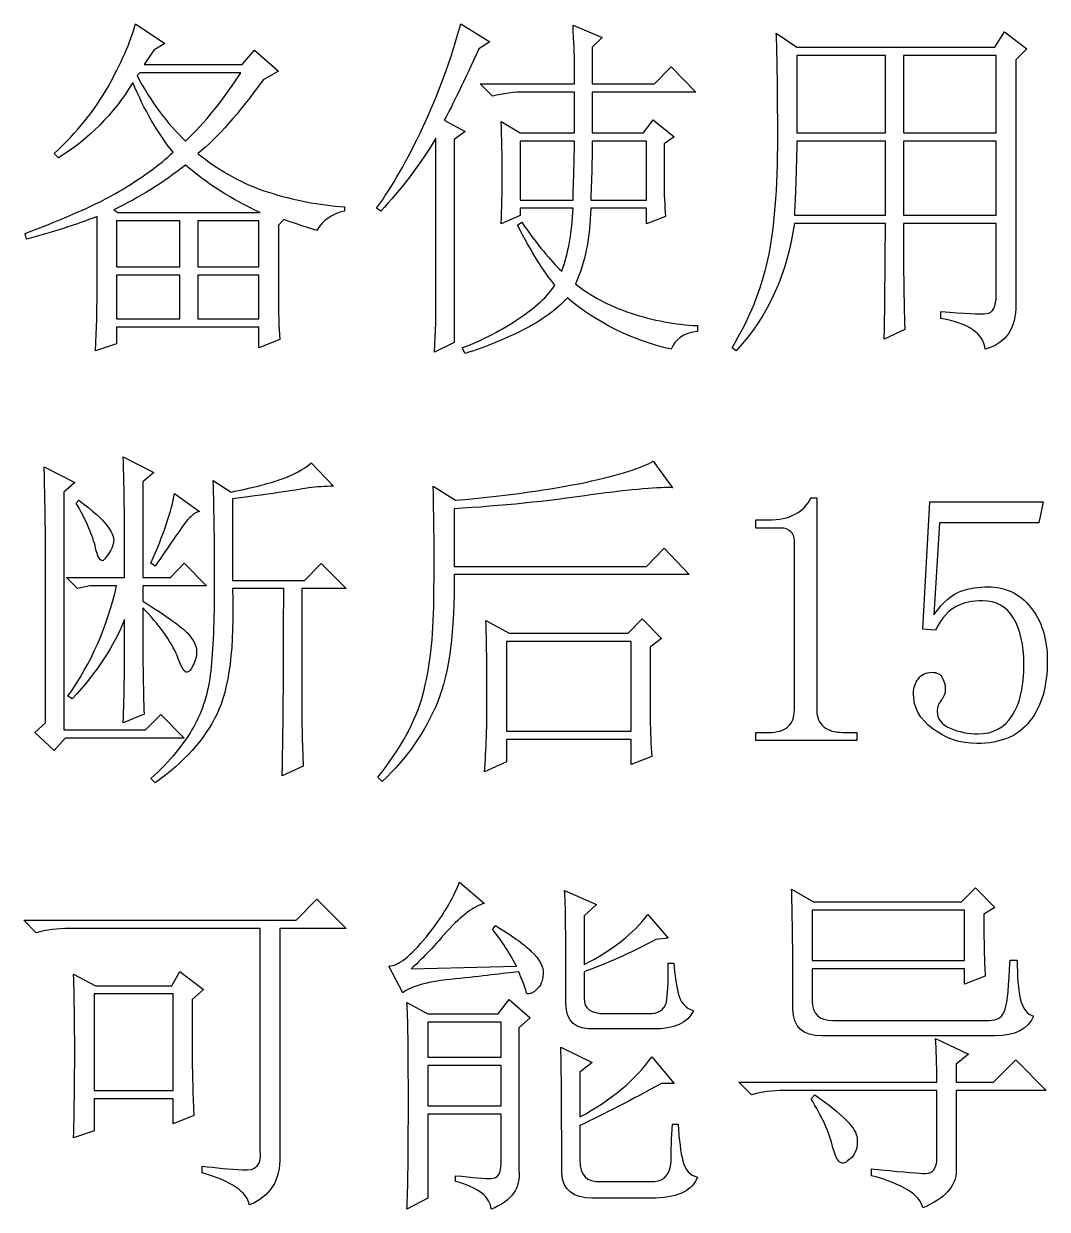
# Model space of a CAD drawing. Extents: x -45 to 645, y -160 to 467.
# Drawn here: x 364.53 to 369.57, y 134.78 to 140.62 of the extents above; entities that cross this region are included whole.
import ezdxf

# ---------------------------------------------------------------- set-up
doc = ezdxf.new("R2010")
doc.units = 0
doc.layers.add('layer 1', color=7, linetype='Continuous')

msp = doc.modelspace()

# ---------------------------------------------------------------- linework, layer by layer
at = {"layer": 'layer 1', "color": 7, "true_color": 0xffffff}
for points, knots in [([(364.9857, 139.043), (364.9857, 139.043), (364.9857, 139.126), (364.9857, 139.126), (364.9857, 139.126), (365.6877, 139.126), (365.6877, 139.126), (365.6877, 139.126), (365.6877, 139.0236), (365.6877, 139.0236), (365.6877, 139.0236), (365.7907, 139.0641), (365.7907, 139.0641), (365.7854, 139.1293), (365.7837, 139.1981), (365.7837, 139.2704), (365.7837, 139.2704), (365.7837, 139.6286), (365.7837, 139.6286), (365.7837, 139.6286), (365.8099, 139.6568), (365.8099, 139.6568), (365.8466, 139.6427), (365.9007, 139.625), (365.974, 139.602), (366.0019, 139.6514), (366.0473, 139.6849), (366.1102, 139.6973), (366.1102, 139.6973), (366.1102, 139.7185), (366.1102, 139.7185), (365.9827, 139.7274), (365.8588, 139.752), (365.7348, 139.7908), (365.6126, 139.8296), (365.4973, 139.8931), (365.3873, 139.9813), (365.4833, 140.059), (365.5898, 140.1806), (365.7086, 140.3446), (365.7086, 140.3446), (365.7837, 140.387), (365.7837, 140.387), (365.7837, 140.387), (365.6667, 140.4912), (365.6667, 140.4912), (365.6667, 140.4912), (365.6056, 140.4206), (365.6056, 140.4206), (365.6056, 140.4206), (365.1219, 140.4206), (365.1219, 140.4206), (365.1219, 140.4206), (365.169, 140.4912), (365.169, 140.4912), (365.169, 140.4912), (365.2232, 140.5246), (365.2232, 140.5246), (365.2232, 140.5246), (365.08, 140.6216), (365.08, 140.6216), (365.0538, 140.5299), (365.0084, 140.4258), (364.9438, 140.3111), (364.8809, 140.1965), (364.7918, 140.0871), (364.6783, 139.9813), (364.6783, 139.9813), (364.6993, 139.9602), (364.6993, 139.9602), (364.8477, 140.0519), (364.9717, 140.1753), (365.066, 140.3323), (365.1219, 140.1983), (365.1865, 140.0836), (365.2651, 139.9883), (365.197, 139.9231), (365.1079, 139.8596), (364.9979, 139.7943), (364.8896, 139.7308), (364.7342, 139.662), (364.5351, 139.5879), (364.5351, 139.5879), (364.5421, 139.5597), (364.5421, 139.5597), (364.6696, 139.5933), (364.7849, 139.6303), (364.8896, 139.6708), (364.8896, 139.6708), (364.8896, 139.2847), (364.8896, 139.2847), (364.8896, 139.2123), (364.8879, 139.1205), (364.8826, 139.0094), (364.8826, 139.0094), (364.9857, 139.043), (364.9857, 139.043)], [0, 0, 0, 0, 0.03125, 0.03125, 0.03125, 0.0625, 0.0625, 0.0625, 0.09375, 0.09375, 0.09375, 0.125, 0.125, 0.125, 0.15625, 0.15625, 0.15625, 0.1875, 0.1875, 0.1875, 0.21875, 0.21875, 0.21875, 0.25, 0.25, 0.25, 0.28125, 0.28125, 0.28125, 0.3125, 0.3125, 0.3125, 0.34375, 0.34375, 0.34375, 0.375, 0.375, 0.375, 0.40625, 0.40625, 0.40625, 0.4375, 0.4375, 0.4375, 0.46875, 0.46875, 0.46875, 0.5, 0.5, 0.5, 0.53125, 0.53125, 0.53125, 0.5625, 0.5625, 0.5625, 0.59375, 0.59375, 0.59375, 0.625, 0.625, 0.625, 0.65625, 0.65625, 0.65625, 0.6875, 0.6875, 0.6875, 0.71875, 0.71875, 0.71875, 0.75, 0.75, 0.75, 0.78125, 0.78125, 0.78125, 0.8125, 0.8125, 0.8125, 0.84375, 0.84375, 0.84375, 0.875, 0.875, 0.875, 0.90625, 0.90625, 0.90625, 0.9375, 0.9375, 0.9375, 0.96875, 0.96875, 0.96875, 1, 1, 1, 1]), ([(366.7041, 140.0908), (366.7041, 140.0908), (366.6011, 140.1453), (366.6011, 140.1453), (366.643, 140.2196), (366.6988, 140.3376), (366.7722, 140.4981), (366.7722, 140.4981), (366.8264, 140.5317), (366.8264, 140.5317), (366.8264, 140.5317), (366.6831, 140.6216), (366.6831, 140.6216), (366.6343, 140.4418), (366.5714, 140.2723), (366.4963, 140.1118), (366.4212, 139.9515), (366.3444, 139.8172), (366.2675, 139.7114), (366.2675, 139.7114), (366.2885, 139.6975), (366.2885, 139.6975), (366.3881, 139.8032), (366.4788, 139.9231), (366.5609, 140.0571), (366.5609, 140.0571), (366.5609, 139.2704), (366.5609, 139.2704), (366.5609, 139.1928), (366.5591, 139.1028), (366.5539, 139.0023), (366.5539, 139.0023), (366.6499, 139.05), (366.6499, 139.05), (366.6499, 139.05), (366.6499, 140.0501), (366.6499, 140.0501), (366.6499, 140.0501), (366.7041, 140.0908), (366.7041, 140.0908)], [0, 0, 0, 0, 0.076923, 0.076923, 0.076923, 0.153846, 0.153846, 0.153846, 0.230769, 0.230769, 0.230769, 0.307692, 0.307692, 0.307692, 0.384615, 0.384615, 0.384615, 0.461538, 0.461538, 0.461538, 0.538462, 0.538462, 0.538462, 0.615385, 0.615385, 0.615385, 0.692308, 0.692308, 0.692308, 0.769231, 0.769231, 0.769231, 0.846154, 0.846154, 0.846154, 0.923077, 0.923077, 0.923077, 1, 1, 1, 1]), ([(367.7344, 140.0642), (367.7344, 140.0642), (367.6313, 140.1471), (367.6313, 140.1471), (367.6313, 140.1471), (367.5842, 140.0836), (367.5842, 140.0836), (367.5842, 140.0836), (367.331, 140.0836), (367.331, 140.0836), (367.331, 140.0836), (367.331, 140.2848), (367.331, 140.2848), (367.331, 140.2848), (367.8426, 140.2848), (367.8426, 140.2848), (367.8426, 140.2848), (367.7204, 140.4083), (367.7204, 140.4083), (367.7204, 140.4083), (367.6383, 140.3253), (367.6383, 140.3253), (367.6383, 140.3253), (367.331, 140.3253), (367.331, 140.3253), (367.331, 140.3253), (367.331, 140.5053), (367.331, 140.5053), (367.331, 140.5053), (367.3798, 140.5529), (367.3798, 140.5529), (367.3798, 140.5529), (367.2367, 140.6146), (367.2367, 140.6146), (367.2402, 140.5317), (367.2436, 140.4681), (367.2436, 140.4223), (367.2436, 140.4223), (367.2437, 140.3253), (367.2437, 140.3253), (367.2437, 140.3253), (366.7792, 140.3253), (366.7792, 140.3253), (366.7792, 140.3253), (366.8403, 140.2636), (366.8403, 140.2636), (366.8909, 140.2777), (366.945, 140.2847), (367.0044, 140.2847), (367.0044, 140.2847), (367.2437, 140.2848), (367.2437, 140.2848), (367.2437, 140.2848), (367.2437, 140.0836), (367.2437, 140.0836), (367.2437, 140.0836), (366.9765, 140.0836), (366.9765, 140.0836), (366.9765, 140.0836), (366.8822, 140.1402), (366.8822, 140.1402), (366.8857, 140.0572), (366.8874, 139.9707), (366.8874, 139.8807), (366.8874, 139.7909), (366.8857, 139.7096), (366.8822, 139.6356), (366.8822, 139.6356), (366.9765, 139.6762), (366.9765, 139.6762), (366.9765, 139.6762), (366.9765, 139.7116), (366.9765, 139.7116), (366.9765, 139.7116), (367.2367, 139.7116), (367.2367, 139.7116), (367.2315, 139.5915), (367.214, 139.4892), (367.1808, 139.4009), (367.1267, 139.4522), (367.0603, 139.5333), (366.9835, 139.6426), (366.9835, 139.6426), (366.9625, 139.6286), (366.9625, 139.6286), (367.0306, 139.4962), (367.0935, 139.3974), (367.1476, 139.3322), (367.111, 139.2776), (367.0516, 139.2228), (366.9695, 139.1681), (366.8874, 139.1117), (366.7949, 139.0641), (366.6901, 139.0235), (366.6901, 139.0235), (366.7041, 138.9954), (366.7041, 138.9954), (366.8036, 139.0271), (366.8996, 139.0658), (366.9904, 139.1117), (367.0813, 139.1577), (367.1546, 139.2104), (367.2087, 139.2704), (367.3536, 139.147), (367.5248, 139.0623), (367.7203, 139.0164), (367.7378, 139.0658), (367.7815, 139.0958), (367.8496, 139.1046), (367.8496, 139.1046), (367.8496, 139.1329), (367.8496, 139.1329), (367.7413, 139.1383), (367.6313, 139.1575), (367.523, 139.1946), (367.413, 139.2317), (367.3222, 139.2793), (367.2489, 139.3392), (367.2961, 139.4451), (367.3205, 139.5685), (367.324, 139.7114), (367.324, 139.7114), (367.5981, 139.7116), (367.5981, 139.7116), (367.5981, 139.7116), (367.5981, 139.6356), (367.5981, 139.6356), (367.5981, 139.6356), (367.6924, 139.6709), (367.6924, 139.6709), (367.689, 139.7256), (367.6854, 139.7819), (367.6854, 139.8419), (367.6854, 139.8419), (367.6854, 140.0291), (367.6854, 140.0291), (367.6854, 140.0291), (367.7344, 140.0642), (367.7344, 140.0642)], [0, 0, 0, 0, 0.021739, 0.021739, 0.021739, 0.043478, 0.043478, 0.043478, 0.065217, 0.065217, 0.065217, 0.086957, 0.086957, 0.086957, 0.108696, 0.108696, 0.108696, 0.130435, 0.130435, 0.130435, 0.152174, 0.152174, 0.152174, 0.173913, 0.173913, 0.173913, 0.195652, 0.195652, 0.195652, 0.217391, 0.217391, 0.217391, 0.23913, 0.23913, 0.23913, 0.26087, 0.26087, 0.26087, 0.282609, 0.282609, 0.282609, 0.304348, 0.304348, 0.304348, 0.326087, 0.326087, 0.326087, 0.347826, 0.347826, 0.347826, 0.369565, 0.369565, 0.369565, 0.391304, 0.391304, 0.391304, 0.413043, 0.413043, 0.413043, 0.434783, 0.434783, 0.434783, 0.456522, 0.456522, 0.456522, 0.478261, 0.478261, 0.478261, 0.5, 0.5, 0.5, 0.521739, 0.521739, 0.521739, 0.543478, 0.543478, 0.543478, 0.565217, 0.565217, 0.565217, 0.586957, 0.586957, 0.586957, 0.608696, 0.608696, 0.608696, 0.630435, 0.630435, 0.630435, 0.652174, 0.652174, 0.652174, 0.673913, 0.673913, 0.673913, 0.695652, 0.695652, 0.695652, 0.717391, 0.717391, 0.717391, 0.73913, 0.73913, 0.73913, 0.76087, 0.76087, 0.76087, 0.782609, 0.782609, 0.782609, 0.804348, 0.804348, 0.804348, 0.826087, 0.826087, 0.826087, 0.847826, 0.847826, 0.847826, 0.869565, 0.869565, 0.869565, 0.891304, 0.891304, 0.891304, 0.913043, 0.913043, 0.913043, 0.934783, 0.934783, 0.934783, 0.956522, 0.956522, 0.956522, 0.978261, 0.978261, 0.978261, 1, 1, 1, 1]), ([(369.0508, 139.1682), (369.187, 139.1452), (369.2603, 139.094), (369.269, 139.0164), (369.3738, 139.0482), (369.4227, 139.1223), (369.4192, 139.2369), (369.4192, 139.2369), (369.4192, 140.4436), (369.4192, 140.4436), (369.4192, 140.4436), (369.4734, 140.4982), (369.4734, 140.4982), (369.4734, 140.4982), (369.3633, 140.5811), (369.3633, 140.5811), (369.3633, 140.5811), (369.3162, 140.5053), (369.3162, 140.5053), (369.3162, 140.5053), (368.3401, 140.5053), (368.3401, 140.5053), (368.3401, 140.5053), (368.2388, 140.5757), (368.2388, 140.5757), (368.2423, 140.4928), (368.2458, 140.3217), (368.2458, 140.0642), (368.2458, 139.8068), (368.2301, 139.6056), (368.1969, 139.4574), (368.1655, 139.3111), (368.1061, 139.1663), (368.0205, 139.0235), (368.0205, 139.0235), (368.0415, 139.0095), (368.0415, 139.0095), (368.2004, 139.1841), (368.2947, 139.3939), (368.3278, 139.6373), (368.3278, 139.6373), (368.7766, 139.6373), (368.7766, 139.6373), (368.7766, 139.5175), (368.7749, 139.3269), (368.7714, 139.0658), (368.7714, 139.0658), (368.8727, 139.1135), (368.8727, 139.1135), (368.8692, 139.1682), (368.8657, 139.3428), (368.8657, 139.6373), (368.8657, 139.6373), (369.3232, 139.6373), (369.3232, 139.6373), (369.3232, 139.6373), (369.3232, 139.2847), (369.3232, 139.2847), (369.3232, 139.2264), (369.3075, 139.1946), (369.276, 139.1928), (369.2429, 139.1895), (369.1678, 139.1928), (369.0508, 139.2034), (369.0508, 139.2034), (369.0508, 139.1682), (369.0508, 139.1682)], [0, 0, 0, 0, 0.045455, 0.045455, 0.045455, 0.090909, 0.090909, 0.090909, 0.136364, 0.136364, 0.136364, 0.181818, 0.181818, 0.181818, 0.227273, 0.227273, 0.227273, 0.272727, 0.272727, 0.272727, 0.318182, 0.318182, 0.318182, 0.363636, 0.363636, 0.363636, 0.409091, 0.409091, 0.409091, 0.454545, 0.454545, 0.454545, 0.5, 0.5, 0.5, 0.545455, 0.545455, 0.545455, 0.590909, 0.590909, 0.590909, 0.636364, 0.636364, 0.636364, 0.681818, 0.681818, 0.681818, 0.727273, 0.727273, 0.727273, 0.772727, 0.772727, 0.772727, 0.818182, 0.818182, 0.818182, 0.863636, 0.863636, 0.863636, 0.909091, 0.909091, 0.909091, 0.954545, 0.954545, 0.954545, 1, 1, 1, 1]), ([(368.7766, 140.4646), (368.7766, 140.4646), (368.7766, 140.0836), (368.7766, 140.0836), (368.7766, 140.0836), (368.3401, 140.0836), (368.3401, 140.0836), (368.3401, 140.0836), (368.3401, 140.4646), (368.3401, 140.4646), (368.3401, 140.4646), (368.7766, 140.4646), (368.7766, 140.4646)], [0, 0, 0, 0, 0.25, 0.25, 0.25, 0.5, 0.5, 0.5, 0.75, 0.75, 0.75, 1, 1, 1, 1]), ([(369.3232, 140.4646), (369.3232, 140.4646), (369.3232, 140.0836), (369.3232, 140.0836), (369.3232, 140.0836), (368.8657, 140.0836), (368.8657, 140.0836), (368.8657, 140.0836), (368.8657, 140.4646), (368.8657, 140.4646), (368.8657, 140.4646), (369.3232, 140.4646), (369.3232, 140.4646)], [0, 0, 0, 0, 0.25, 0.25, 0.25, 0.5, 0.5, 0.5, 0.75, 0.75, 0.75, 1, 1, 1, 1]), ([(365.5986, 140.3801), (365.513, 140.2459), (365.4222, 140.1347), (365.3262, 140.043), (365.2354, 140.1295), (365.155, 140.237), (365.0869, 140.3658), (365.0869, 140.3658), (365.1009, 140.3801), (365.1009, 140.3801), (365.1009, 140.3801), (365.5986, 140.3801), (365.5986, 140.3801)], [0, 0, 0, 0, 0.25, 0.25, 0.25, 0.5, 0.5, 0.5, 0.75, 0.75, 0.75, 1, 1, 1, 1]), ([(367.2437, 140.0431), (367.2437, 139.9832), (367.2401, 139.886), (367.2367, 139.752), (367.2367, 139.752), (366.9765, 139.752), (366.9765, 139.752), (366.9765, 139.752), (366.9765, 140.0431), (366.9765, 140.0431), (366.9765, 140.0431), (367.2437, 140.0431), (367.2437, 140.0431)], [0, 0, 0, 0, 0.25, 0.25, 0.25, 0.5, 0.5, 0.5, 0.75, 0.75, 0.75, 1, 1, 1, 1]), ([(367.5981, 140.0431), (367.5981, 140.0431), (367.5981, 139.752), (367.5981, 139.752), (367.5981, 139.752), (367.324, 139.752), (367.324, 139.752), (367.3292, 139.8826), (367.331, 139.9778), (367.331, 140.043), (367.331, 140.043), (367.5981, 140.0431), (367.5981, 140.0431)], [0, 0, 0, 0, 0.25, 0.25, 0.25, 0.5, 0.5, 0.5, 0.75, 0.75, 0.75, 1, 1, 1, 1]), ([(368.7766, 140.0431), (368.7766, 140.0431), (368.7766, 139.678), (368.7766, 139.678), (368.7766, 139.678), (368.3279, 139.678), (368.3279, 139.678), (368.3313, 139.7292), (368.3366, 139.8508), (368.3401, 140.043), (368.3401, 140.043), (368.7766, 140.0431), (368.7766, 140.0431)], [0, 0, 0, 0, 0.25, 0.25, 0.25, 0.5, 0.5, 0.5, 0.75, 0.75, 0.75, 1, 1, 1, 1]), ([(369.3232, 140.0431), (369.3232, 140.0431), (369.3232, 139.678), (369.3232, 139.678), (369.3232, 139.678), (368.8657, 139.678), (368.8657, 139.678), (368.8657, 139.678), (368.8657, 140.0431), (368.8657, 140.0431), (368.8657, 140.0431), (369.3232, 140.0431), (369.3232, 140.0431)], [0, 0, 0, 0, 0.25, 0.25, 0.25, 0.5, 0.5, 0.5, 0.75, 0.75, 0.75, 1, 1, 1, 1]), ([(365.6946, 139.6903), (365.6946, 139.6903), (365.6737, 139.6903), (365.6737, 139.6903), (365.6737, 139.6903), (364.9927, 139.6903), (364.9927, 139.6903), (364.9927, 139.6903), (364.9717, 139.7044), (364.9717, 139.7044), (365.0992, 139.7643), (365.2162, 139.8384), (365.3262, 139.9248), (365.4309, 139.8332), (365.5532, 139.7555), (365.6946, 139.6903)], [0, 0, 0, 0, 0.2, 0.2, 0.2, 0.4, 0.4, 0.4, 0.6, 0.6, 0.6, 0.8, 0.8, 0.8, 1, 1, 1, 1]), ([(365.2982, 139.6498), (365.2982, 139.6498), (365.2982, 139.4222), (365.2982, 139.4222), (365.2982, 139.4222), (364.9857, 139.4222), (364.9857, 139.4222), (364.9857, 139.4222), (364.9857, 139.6498), (364.9857, 139.6498), (364.9857, 139.6498), (365.2982, 139.6498), (365.2982, 139.6498)], [0, 0, 0, 0, 0.25, 0.25, 0.25, 0.5, 0.5, 0.5, 0.75, 0.75, 0.75, 1, 1, 1, 1]), ([(365.6877, 139.6498), (365.6877, 139.6498), (365.6877, 139.4222), (365.6877, 139.4222), (365.6877, 139.4222), (365.3873, 139.4222), (365.3873, 139.4222), (365.3873, 139.4222), (365.3873, 139.6498), (365.3873, 139.6498), (365.3873, 139.6498), (365.6877, 139.6498), (365.6877, 139.6498)], [0, 0, 0, 0, 0.25, 0.25, 0.25, 0.5, 0.5, 0.5, 0.75, 0.75, 0.75, 1, 1, 1, 1]), ([(365.2982, 139.3816), (365.2982, 139.3816), (365.2982, 139.1664), (365.2982, 139.1664), (365.2982, 139.1664), (364.9857, 139.1664), (364.9857, 139.1664), (364.9857, 139.1664), (364.9857, 139.3816), (364.9857, 139.3816), (364.9857, 139.3816), (365.2982, 139.3816), (365.2982, 139.3816)], [0, 0, 0, 0, 0.25, 0.25, 0.25, 0.5, 0.5, 0.5, 0.75, 0.75, 0.75, 1, 1, 1, 1]), ([(365.6877, 139.3816), (365.6877, 139.3816), (365.6877, 139.1664), (365.6877, 139.1664), (365.6877, 139.1664), (365.3873, 139.1664), (365.3873, 139.1664), (365.3873, 139.1664), (365.3873, 139.3816), (365.3873, 139.3816), (365.3873, 139.3816), (365.6877, 139.3816), (365.6877, 139.3816)], [0, 0, 0, 0, 0.25, 0.25, 0.25, 0.5, 0.5, 0.5, 0.75, 0.75, 0.75, 1, 1, 1, 1]), ([(365.2843, 137.5065), (365.3035, 137.4502), (365.3192, 137.4236), (365.3332, 137.4236), (365.3419, 137.4236), (365.3524, 137.4342), (365.3628, 137.4571), (365.3751, 137.4801), (365.3803, 137.5029), (365.3803, 137.5259), (365.3803, 137.5541), (365.3663, 137.5841), (365.3366, 137.6158), (365.307, 137.6476), (365.2336, 137.7005), (365.1149, 137.7746), (365.1149, 137.7746), (365.1149, 137.8506), (365.1149, 137.8506), (365.1149, 137.8506), (365.4292, 137.8506), (365.4292, 137.8506), (365.4292, 137.8506), (365.3192, 137.9617), (365.3192, 137.9617), (365.3192, 137.9617), (365.2511, 137.8911), (365.2511, 137.8911), (365.2511, 137.8911), (365.1149, 137.8911), (365.1149, 137.8911), (365.1149, 137.8911), (365.1149, 138.362), (365.1149, 138.362), (365.1149, 138.362), (365.169, 138.4096), (365.169, 138.4096), (365.169, 138.4096), (365.0189, 138.4856), (365.0189, 138.4856), (365.0241, 138.3284), (365.0258, 138.1309), (365.0258, 137.891), (365.0258, 137.891), (364.7395, 137.8911), (364.7395, 137.8911), (364.7395, 137.8911), (364.7936, 137.8363), (364.7936, 137.8363), (364.7936, 137.8363), (364.8547, 137.8506), (364.8547, 137.8506), (364.8547, 137.8506), (364.9857, 137.8506), (364.9857, 137.8506), (364.9403, 137.6476), (364.8599, 137.4677), (364.7464, 137.3054), (364.7464, 137.3054), (364.7674, 137.2932), (364.7674, 137.2932), (364.8896, 137.4254), (364.9752, 137.5559), (365.0258, 137.6846), (365.0258, 137.473), (365.0241, 137.3036), (365.0188, 137.1749), (365.0188, 137.1749), (365.1219, 137.2172), (365.1219, 137.2172), (365.1167, 137.3319), (365.1149, 137.5065), (365.1149, 137.7411), (365.197, 137.6583), (365.2528, 137.5788), (365.2843, 137.5065)], [0, 0, 0, 0, 0.04, 0.04, 0.04, 0.08, 0.08, 0.08, 0.12, 0.12, 0.12, 0.16, 0.16, 0.16, 0.2, 0.2, 0.2, 0.24, 0.24, 0.24, 0.28, 0.28, 0.28, 0.32, 0.32, 0.32, 0.36, 0.36, 0.36, 0.4, 0.4, 0.4, 0.44, 0.44, 0.44, 0.48, 0.48, 0.48, 0.52, 0.52, 0.52, 0.56, 0.56, 0.56, 0.6, 0.6, 0.6, 0.64, 0.64, 0.64, 0.68, 0.68, 0.68, 0.72, 0.72, 0.72, 0.76, 0.76, 0.76, 0.8, 0.8, 0.8, 0.84, 0.84, 0.84, 0.88, 0.88, 0.88, 0.92, 0.92, 0.92, 0.96, 0.96, 0.96, 1, 1, 1, 1]), ([(364.5823, 137.1273), (364.5823, 137.1273), (364.6784, 137.0374), (364.6784, 137.0374), (364.6784, 137.0374), (364.7325, 137.0991), (364.7325, 137.0991), (364.7325, 137.0991), (365.3192, 137.0991), (365.3192, 137.0991), (365.3192, 137.0991), (365.204, 137.2156), (365.204, 137.2156), (365.204, 137.2156), (365.1289, 137.1396), (365.1289, 137.1396), (365.1289, 137.1396), (364.7255, 137.1396), (364.7255, 137.1396), (364.7255, 137.1396), (364.7255, 138.3126), (364.7255, 138.3126), (364.7255, 138.3126), (364.7796, 138.3602), (364.7796, 138.3602), (364.7796, 138.3602), (364.6294, 138.4362), (364.6294, 138.4362), (364.6347, 138.1963), (364.6364, 138.0251), (364.6364, 137.9192), (364.6364, 137.9192), (364.6364, 137.1749), (364.6364, 137.1749), (364.6364, 137.1749), (364.5823, 137.1273), (364.5823, 137.1273)], [0, 0, 0, 0, 0.083333, 0.083333, 0.083333, 0.166667, 0.166667, 0.166667, 0.25, 0.25, 0.25, 0.333333, 0.333333, 0.333333, 0.416667, 0.416667, 0.416667, 0.5, 0.5, 0.5, 0.583333, 0.583333, 0.583333, 0.666667, 0.666667, 0.666667, 0.75, 0.75, 0.75, 0.833333, 0.833333, 0.833333, 0.916667, 0.916667, 0.916667, 1, 1, 1, 1]), ([(365.9059, 136.9616), (365.9007, 137.0991), (365.8989, 137.1925), (365.8989, 137.2437), (365.8989, 137.2437), (365.899, 137.8363), (365.899, 137.8363), (365.899, 137.8363), (366.1172, 137.8363), (366.1172, 137.8363), (366.1172, 137.8363), (365.995, 137.9599), (365.995, 137.9599), (365.995, 137.9599), (365.9129, 137.877), (365.9129, 137.877), (365.9129, 137.877), (365.5584, 137.877), (365.5584, 137.877), (365.5584, 137.877), (365.5584, 138.2792), (365.5584, 138.2792), (365.768, 138.3056), (365.8919, 138.3249), (365.9338, 138.3337), (365.974, 138.3374), (366.0142, 138.3408), (366.0561, 138.3408), (366.0561, 138.3408), (365.9461, 138.4572), (365.9461, 138.4572), (365.9112, 138.4255), (365.8588, 138.3972), (365.7924, 138.3743), (365.7278, 138.3515), (365.6475, 138.332), (365.5514, 138.3126), (365.5514, 138.3126), (365.4624, 138.3691), (365.4624, 138.3691), (365.4676, 138.2173), (365.4694, 138.048), (365.4694, 137.861), (365.4694, 137.676), (365.4641, 137.5312), (365.4519, 137.4306), (365.4415, 137.3283), (365.4117, 137.2366), (365.3663, 137.1537), (365.321, 137.0709), (365.2511, 136.9861), (365.155, 136.8997), (365.155, 136.8997), (365.176, 136.8787), (365.176, 136.8787), (365.3175, 136.9791), (365.4187, 137.092), (365.4798, 137.2154), (365.541, 137.3408), (365.5671, 137.547), (365.5584, 137.8363), (365.5584, 137.8363), (365.8099, 137.8363), (365.8099, 137.8363), (365.8099, 137.4819), (365.8081, 137.1749), (365.8029, 136.9138), (365.8029, 136.9138), (365.9059, 136.9616), (365.9059, 136.9616)], [0, 0, 0, 0, 0.043478, 0.043478, 0.043478, 0.086957, 0.086957, 0.086957, 0.130435, 0.130435, 0.130435, 0.173913, 0.173913, 0.173913, 0.217391, 0.217391, 0.217391, 0.26087, 0.26087, 0.26087, 0.304348, 0.304348, 0.304348, 0.347826, 0.347826, 0.347826, 0.391304, 0.391304, 0.391304, 0.434783, 0.434783, 0.434783, 0.478261, 0.478261, 0.478261, 0.521739, 0.521739, 0.521739, 0.565217, 0.565217, 0.565217, 0.608696, 0.608696, 0.608696, 0.652174, 0.652174, 0.652174, 0.695652, 0.695652, 0.695652, 0.73913, 0.73913, 0.73913, 0.782609, 0.782609, 0.782609, 0.826087, 0.826087, 0.826087, 0.869565, 0.869565, 0.869565, 0.913043, 0.913043, 0.913043, 0.956522, 0.956522, 0.956522, 1, 1, 1, 1]), ([(366.2955, 136.8856), (366.4177, 137.0003), (366.5085, 137.1308), (366.5679, 137.2754), (366.6273, 137.4202), (366.6534, 137.6299), (366.6499, 137.9051), (366.6499, 137.9051), (367.8094, 137.9052), (367.8094, 137.9052), (367.8094, 137.9052), (367.6854, 138.0357), (367.6854, 138.0357), (367.6854, 138.0357), (367.5981, 137.9459), (367.5981, 137.9459), (367.5981, 137.9459), (366.6499, 137.9459), (366.6499, 137.9459), (366.6499, 137.9459), (366.6499, 138.2298), (366.6499, 138.2298), (366.8857, 138.2439), (367.1109, 138.2667), (367.324, 138.2985), (367.5335, 138.3269), (367.668, 138.3373), (367.7273, 138.3337), (367.7273, 138.3337), (367.6313, 138.4644), (367.6313, 138.4644), (367.5772, 138.4326), (367.4654, 138.3972), (367.2978, 138.3602), (367.1284, 138.3251), (366.9154, 138.2949), (366.6569, 138.272), (366.6569, 138.272), (366.547, 138.3409), (366.547, 138.3409), (366.5522, 138.1469), (366.5522, 137.9598), (366.5504, 137.7781), (366.5487, 137.5966), (366.5295, 137.4412), (366.4963, 137.3124), (366.4614, 137.1839), (366.388, 137.0496), (366.2745, 136.9067), (366.2745, 136.9067), (366.2955, 136.8856), (366.2955, 136.8856)], [0, 0, 0, 0, 0.058824, 0.058824, 0.058824, 0.117647, 0.117647, 0.117647, 0.176471, 0.176471, 0.176471, 0.235294, 0.235294, 0.235294, 0.294118, 0.294118, 0.294118, 0.352941, 0.352941, 0.352941, 0.411765, 0.411765, 0.411765, 0.470588, 0.470588, 0.470588, 0.529412, 0.529412, 0.529412, 0.588235, 0.588235, 0.588235, 0.647059, 0.647059, 0.647059, 0.705882, 0.705882, 0.705882, 0.764706, 0.764706, 0.764706, 0.823529, 0.823529, 0.823529, 0.882353, 0.882353, 0.882353, 0.941176, 0.941176, 0.941176, 1, 1, 1, 1]), ([(364.7866, 138.258), (364.8373, 138.1697), (364.8687, 138.0974), (364.8826, 138.0374), (364.8914, 137.9951), (364.9036, 137.9739), (364.9176, 137.9739), (364.9211, 137.974), (364.9315, 137.9862), (364.9472, 138.0092), (364.963, 138.0322), (364.9717, 138.055), (364.9717, 138.078), (364.9717, 138.0975), (364.9595, 138.1203), (364.9368, 138.1503), (364.9141, 138.1804), (364.8687, 138.2208), (364.8006, 138.272), (364.8006, 138.272), (364.7866, 138.258), (364.7866, 138.258)], [0, 0, 0, 0, 0.142857, 0.142857, 0.142857, 0.285714, 0.285714, 0.285714, 0.428571, 0.428571, 0.428571, 0.571429, 0.571429, 0.571429, 0.714286, 0.714286, 0.714286, 0.857143, 0.857143, 0.857143, 1, 1, 1, 1]), ([(365.1551, 137.9617), (365.1551, 137.9617), (365.176, 137.9474), (365.176, 137.9474), (365.2494, 138.0534), (365.2965, 138.1221), (365.3192, 138.1538), (365.3419, 138.1874), (365.3663, 138.2067), (365.3943, 138.2173), (365.3943, 138.2173), (365.272, 138.3056), (365.272, 138.3056), (365.2581, 138.2227), (365.2197, 138.108), (365.1551, 137.9617)], [0, 0, 0, 0, 0.2, 0.2, 0.2, 0.4, 0.4, 0.4, 0.6, 0.6, 0.6, 0.8, 0.8, 0.8, 1, 1, 1, 1]), ([(368.4099, 138.2844), (368.3925, 138.2475), (368.3663, 138.2208), (368.3313, 138.2032), (368.2964, 138.184), (368.2528, 138.175), (368.1986, 138.175), (368.1986, 138.175), (368.1375, 138.1751), (368.1375, 138.1751), (368.1375, 138.1751), (368.1375, 138.1346), (368.1375, 138.1346), (368.1375, 138.1346), (368.2598, 138.1346), (368.2598, 138.1346), (368.2825, 138.1346), (368.2999, 138.1291), (368.3104, 138.1168), (368.3226, 138.1062), (368.3278, 138.0903), (368.3278, 138.0727), (368.3278, 138.0727), (368.3279, 137.2384), (368.3279, 137.2384), (368.3279, 137.2013), (368.3174, 137.1731), (368.2964, 137.1555), (368.2772, 137.1362), (368.244, 137.1272), (368.1986, 137.1272), (368.1986, 137.1272), (368.1375, 137.1273), (368.1375, 137.1273), (368.1375, 137.1273), (368.1375, 137.0868), (368.1375, 137.0868), (368.1375, 137.0868), (368.6352, 137.0868), (368.6352, 137.0868), (368.6352, 137.0868), (368.6352, 137.1273), (368.6352, 137.1273), (368.6352, 137.1273), (368.5671, 137.1273), (368.5671, 137.1273), (368.5269, 137.1273), (368.4955, 137.1361), (368.4728, 137.1555), (368.4501, 137.1731), (368.4378, 137.2013), (368.4378, 137.2366), (368.4378, 137.2366), (368.4379, 138.2844), (368.4379, 138.2844), (368.4379, 138.2844), (368.4099, 138.2844), (368.4099, 138.2844)], [0, 0, 0, 0, 0.052632, 0.052632, 0.052632, 0.105263, 0.105263, 0.105263, 0.157895, 0.157895, 0.157895, 0.210526, 0.210526, 0.210526, 0.263158, 0.263158, 0.263158, 0.315789, 0.315789, 0.315789, 0.368421, 0.368421, 0.368421, 0.421053, 0.421053, 0.421053, 0.473684, 0.473684, 0.473684, 0.526316, 0.526316, 0.526316, 0.578947, 0.578947, 0.578947, 0.631579, 0.631579, 0.631579, 0.684211, 0.684211, 0.684211, 0.736842, 0.736842, 0.736842, 0.789474, 0.789474, 0.789474, 0.842105, 0.842105, 0.842105, 0.894737, 0.894737, 0.894737, 0.947368, 0.947368, 0.947368, 1, 1, 1, 1]), ([(369.1489, 137.824), (369.1069, 137.8099), (369.0615, 137.7711), (369.0161, 137.7076), (369.0161, 137.7076), (369.0441, 138.161), (369.0441, 138.161), (369.0441, 138.161), (369.533, 138.161), (369.533, 138.161), (369.533, 138.161), (369.554, 138.2649), (369.554, 138.2649), (369.554, 138.2649), (368.9952, 138.2649), (368.9952, 138.2649), (368.9952, 138.2649), (368.962, 137.6371), (368.962, 137.6371), (368.962, 137.6371), (369.0231, 137.6317), (369.0231, 137.6317), (369.0546, 137.6919), (369.0895, 137.7305), (369.1261, 137.7481), (369.1628, 137.7677), (369.2047, 137.7763), (369.2553, 137.7763), (369.3235, 137.7764), (369.3741, 137.7481), (369.409, 137.6899), (369.4422, 137.6317), (369.4596, 137.5576), (369.4596, 137.4659), (369.4597, 137.3549), (369.4404, 137.2701), (369.402, 137.2101), (369.3636, 137.1503), (369.3077, 137.1202), (369.2344, 137.1202), (369.1855, 137.1204), (369.1384, 137.129), (369.0964, 137.1484), (369.0528, 137.1662), (369.0318, 137.1943), (369.0318, 137.2313), (369.0318, 137.2489), (369.0371, 137.2666), (369.051, 137.286), (369.065, 137.3001), (369.072, 137.3195), (369.072, 137.3477), (369.072, 137.3619), (369.0668, 137.3777), (369.058, 137.3953), (369.0493, 137.4148), (369.0318, 137.4236), (369.0039, 137.4236), (368.976, 137.4236), (368.955, 137.413), (368.9393, 137.3918), (368.9236, 137.3726), (368.9148, 137.3477), (368.9148, 137.3195), (368.9149, 137.2507), (368.9463, 137.1925), (369.0109, 137.1449), (369.0738, 137.0973), (369.1453, 137.0726), (369.2274, 137.0726), (369.3462, 137.0727), (369.4335, 137.1096), (369.4893, 137.1837), (369.547, 137.2561), (369.5749, 137.3548), (369.5749, 137.48), (369.5749, 137.5895), (369.547, 137.6776), (369.4928, 137.7446), (369.4387, 137.8117), (369.3688, 137.8451), (369.2815, 137.8451), (369.2362, 137.8452), (369.1925, 137.8381), (369.1489, 137.824)], [0, 0, 0, 0, 0.035714, 0.035714, 0.035714, 0.071429, 0.071429, 0.071429, 0.107143, 0.107143, 0.107143, 0.142857, 0.142857, 0.142857, 0.178571, 0.178571, 0.178571, 0.214286, 0.214286, 0.214286, 0.25, 0.25, 0.25, 0.285714, 0.285714, 0.285714, 0.321429, 0.321429, 0.321429, 0.357143, 0.357143, 0.357143, 0.392857, 0.392857, 0.392857, 0.428571, 0.428571, 0.428571, 0.464286, 0.464286, 0.464286, 0.5, 0.5, 0.5, 0.535714, 0.535714, 0.535714, 0.571429, 0.571429, 0.571429, 0.607143, 0.607143, 0.607143, 0.642857, 0.642857, 0.642857, 0.678571, 0.678571, 0.678571, 0.714286, 0.714286, 0.714286, 0.75, 0.75, 0.75, 0.785714, 0.785714, 0.785714, 0.821429, 0.821429, 0.821429, 0.857143, 0.857143, 0.857143, 0.892857, 0.892857, 0.892857, 0.928571, 0.928571, 0.928571, 0.964286, 0.964286, 0.964286, 1, 1, 1, 1]), ([(367.6732, 137.5895), (367.6732, 137.5895), (367.5772, 137.6865), (367.5772, 137.6865), (367.5772, 137.6865), (367.5091, 137.6159), (367.5091, 137.6159), (367.5091, 137.6159), (366.9223, 137.6159), (366.9223, 137.6159), (366.9223, 137.6159), (366.8071, 137.6794), (366.8071, 137.6794), (366.8106, 137.5772), (366.8123, 137.4536), (366.8123, 137.3089), (366.8124, 137.1644), (366.8088, 137.039), (366.8001, 136.9332), (366.8001, 136.9332), (366.9084, 136.9826), (366.9084, 136.9826), (366.9084, 136.9826), (366.9084, 137.092), (366.9084, 137.092), (366.9084, 137.092), (367.5231, 137.092), (367.5231, 137.092), (367.5231, 137.092), (367.5231, 136.9686), (367.5231, 136.9686), (367.5231, 136.9686), (367.6243, 137.0092), (367.6243, 137.0092), (367.6208, 137.0638), (367.6173, 137.1272), (367.6173, 137.196), (367.6173, 137.196), (367.6173, 137.5472), (367.6173, 137.5472), (367.6173, 137.5472), (367.6732, 137.5895), (367.6732, 137.5895)], [0, 0, 0, 0, 0.071429, 0.071429, 0.071429, 0.142857, 0.142857, 0.142857, 0.214286, 0.214286, 0.214286, 0.285714, 0.285714, 0.285714, 0.357143, 0.357143, 0.357143, 0.428571, 0.428571, 0.428571, 0.5, 0.5, 0.5, 0.571429, 0.571429, 0.571429, 0.642857, 0.642857, 0.642857, 0.714286, 0.714286, 0.714286, 0.785714, 0.785714, 0.785714, 0.857143, 0.857143, 0.857143, 0.928571, 0.928571, 0.928571, 1, 1, 1, 1]), ([(367.5231, 137.5754), (367.5231, 137.5754), (367.5231, 137.1327), (367.5231, 137.1327), (367.5231, 137.1327), (366.9084, 137.1327), (366.9084, 137.1327), (366.9084, 137.1327), (366.9084, 137.5754), (366.9084, 137.5754), (366.9084, 137.5754), (367.5231, 137.5754), (367.5231, 137.5754)], [0, 0, 0, 0, 0.25, 0.25, 0.25, 0.5, 0.5, 0.5, 0.75, 0.75, 0.75, 1, 1, 1, 1]), ([(366.5138, 136.12), (366.4352, 136.023), (366.374, 135.9753), (366.3286, 135.9753), (366.3286, 135.9753), (366.3968, 135.8432), (366.3968, 135.8432), (366.4387, 135.8767), (366.5242, 135.8995), (366.6569, 135.9118), (366.7879, 135.926), (366.8927, 135.9383), (366.9695, 135.9471), (366.9835, 135.9101), (366.9957, 135.8801), (367.0044, 135.8572), (367.0044, 135.8432), (367.0079, 135.8378), (367.0184, 135.8378), (367.0271, 135.8379), (367.0411, 135.8448), (367.0585, 135.8607), (367.0778, 135.8767), (367.0865, 135.903), (367.09, 135.9366), (367.0918, 135.972), (367.0725, 136.0089), (367.0306, 136.0477), (366.9905, 136.0865), (366.9311, 136.1288), (366.8542, 136.1747), (366.8542, 136.1747), (366.8403, 136.1536), (366.8403, 136.1536), (366.877, 136.1131), (366.9154, 136.053), (366.9573, 135.9753), (366.9573, 135.9753), (366.4387, 135.9613), (366.4387, 135.9613), (366.4841, 136.002), (366.5434, 136.0636), (366.615, 136.1464), (366.6884, 136.226), (366.7495, 136.2717), (366.8001, 136.284), (366.8001, 136.284), (366.6761, 136.3881), (366.6761, 136.3881), (366.6447, 136.3054), (366.5906, 136.2152), (366.5138, 136.12)], [0, 0, 0, 0, 0.058824, 0.058824, 0.058824, 0.117647, 0.117647, 0.117647, 0.176471, 0.176471, 0.176471, 0.235294, 0.235294, 0.235294, 0.294118, 0.294118, 0.294118, 0.352941, 0.352941, 0.352941, 0.411765, 0.411765, 0.411765, 0.470588, 0.470588, 0.470588, 0.529412, 0.529412, 0.529412, 0.588235, 0.588235, 0.588235, 0.647059, 0.647059, 0.647059, 0.705882, 0.705882, 0.705882, 0.764706, 0.764706, 0.764706, 0.823529, 0.823529, 0.823529, 0.882353, 0.882353, 0.882353, 0.941176, 0.941176, 0.941176, 1, 1, 1, 1]), ([(367.345, 135.665), (367.345, 135.665), (367.6313, 135.665), (367.6313, 135.665), (367.7361, 135.665), (367.8024, 135.6949), (367.8304, 135.7549), (367.7885, 135.769), (367.764, 135.7972), (367.7553, 135.8413), (367.7448, 135.8837), (367.7378, 135.933), (367.7343, 135.9895), (367.7343, 135.9895), (367.7064, 135.9895), (367.7064, 135.9895), (367.7064, 135.9154), (367.7046, 135.8572), (367.6994, 135.8131), (367.6959, 135.769), (367.6697, 135.7461), (367.6243, 135.7407), (367.6243, 135.7407), (367.3938, 135.7408), (367.3938, 135.7408), (367.324, 135.7408), (367.2908, 135.7654), (367.2908, 135.8166), (367.2908, 135.8166), (367.2908, 135.9472), (367.2908, 135.9472), (367.3956, 135.9843), (367.5143, 136.0371), (367.6453, 136.1059), (367.6453, 136.1059), (367.7064, 136.1131), (367.7064, 136.1131), (367.7064, 136.1131), (367.6051, 136.2294), (367.6051, 136.2294), (367.537, 136.1377), (367.4322, 136.0547), (367.2908, 135.9824), (367.2908, 135.9824), (367.2908, 136.2224), (367.2908, 136.2224), (367.2908, 136.2224), (367.3519, 136.2788), (367.3519, 136.2788), (367.3519, 136.2788), (367.1947, 136.3476), (367.1947, 136.3476), (367.2, 136.2964), (367.2017, 136.1112), (367.2017, 135.7884), (367.2017, 135.7021), (367.2489, 135.6596), (367.345, 135.665)], [0, 0, 0, 0, 0.052632, 0.052632, 0.052632, 0.105263, 0.105263, 0.105263, 0.157895, 0.157895, 0.157895, 0.210526, 0.210526, 0.210526, 0.263158, 0.263158, 0.263158, 0.315789, 0.315789, 0.315789, 0.368421, 0.368421, 0.368421, 0.421053, 0.421053, 0.421053, 0.473684, 0.473684, 0.473684, 0.526316, 0.526316, 0.526316, 0.578947, 0.578947, 0.578947, 0.631579, 0.631579, 0.631579, 0.684211, 0.684211, 0.684211, 0.736842, 0.736842, 0.736842, 0.789474, 0.789474, 0.789474, 0.842105, 0.842105, 0.842105, 0.894737, 0.894737, 0.894737, 0.947368, 0.947368, 0.947368, 1, 1, 1, 1]), ([(369.3162, 135.6315), (369.4157, 135.6315), (369.4803, 135.6631), (369.5065, 135.7284), (369.4751, 135.7372), (369.4541, 135.7654), (369.4419, 135.8148), (369.4314, 135.8625), (369.4262, 135.926), (369.4262, 136.0036), (369.4262, 136.0036), (369.3913, 136.0037), (369.3913, 136.0037), (369.386, 135.8801), (369.379, 135.799), (369.3668, 135.7619), (369.3564, 135.7249), (369.3301, 135.7072), (369.2882, 135.7072), (369.2882, 135.7072), (368.5182, 135.7073), (368.5182, 135.7073), (368.4501, 135.7073), (368.4152, 135.739), (368.4152, 135.8025), (368.4152, 135.8025), (368.4152, 135.9613), (368.4152, 135.9613), (368.4152, 135.9613), (369.166, 135.9613), (369.166, 135.9613), (369.166, 135.9613), (369.166, 135.8855), (369.166, 135.8855), (369.166, 135.8855), (369.2691, 135.926), (369.2691, 135.926), (369.2638, 135.9966), (369.262, 136.0971), (369.262, 136.2311), (369.262, 136.2311), (369.3162, 136.2647), (369.3162, 136.2647), (369.3162, 136.2647), (369.2202, 136.3617), (369.2202, 136.3617), (369.2202, 136.3617), (369.152, 136.2911), (369.152, 136.2911), (369.152, 136.2911), (368.4221, 136.2911), (368.4221, 136.2911), (368.4221, 136.2911), (368.3139, 136.3546), (368.3139, 136.3546), (368.3174, 136.2718), (368.3209, 136.0741), (368.3209, 135.7619), (368.3209, 135.6755), (368.368, 135.6314), (368.464, 135.6314), (368.464, 135.6314), (369.3162, 135.6315), (369.3162, 135.6315)], [0, 0, 0, 0, 0.047619, 0.047619, 0.047619, 0.095238, 0.095238, 0.095238, 0.142857, 0.142857, 0.142857, 0.190476, 0.190476, 0.190476, 0.238095, 0.238095, 0.238095, 0.285714, 0.285714, 0.285714, 0.333333, 0.333333, 0.333333, 0.380952, 0.380952, 0.380952, 0.428571, 0.428571, 0.428571, 0.47619, 0.47619, 0.47619, 0.52381, 0.52381, 0.52381, 0.571429, 0.571429, 0.571429, 0.619048, 0.619048, 0.619048, 0.666667, 0.666667, 0.666667, 0.714286, 0.714286, 0.714286, 0.761905, 0.761905, 0.761905, 0.809524, 0.809524, 0.809524, 0.857143, 0.857143, 0.857143, 0.904762, 0.904762, 0.904762, 0.952381, 0.952381, 0.952381, 1, 1, 1, 1]), ([(364.5893, 136.1395), (364.6399, 136.1536), (364.6941, 136.1606), (364.7534, 136.1606), (364.7534, 136.1606), (365.6946, 136.1607), (365.6946, 136.1607), (365.6946, 136.1607), (365.6946, 135.0653), (365.6946, 135.0653), (365.7033, 134.9965), (365.6754, 134.9646), (365.609, 134.9699), (365.5427, 134.9735), (365.4763, 134.9805), (365.4082, 134.9893), (365.4082, 134.9893), (365.4083, 134.956), (365.4083, 134.956), (365.5532, 134.9135), (365.63, 134.8606), (365.6405, 134.7971), (365.7435, 134.8377), (365.7941, 134.9188), (365.7906, 135.0387), (365.7906, 135.0387), (365.7907, 136.1607), (365.7907, 136.1607), (365.7907, 136.1607), (366.1172, 136.1607), (366.1172, 136.1607), (366.1172, 136.1607), (365.974, 136.3054), (365.974, 136.3054), (365.974, 136.3054), (365.871, 136.2012), (365.871, 136.2012), (365.871, 136.2012), (364.5282, 136.2012), (364.5282, 136.2012), (364.5282, 136.2012), (364.5893, 136.1395), (364.5893, 136.1395)], [0, 0, 0, 0, 0.071429, 0.071429, 0.071429, 0.142857, 0.142857, 0.142857, 0.214286, 0.214286, 0.214286, 0.285714, 0.285714, 0.285714, 0.357143, 0.357143, 0.357143, 0.428571, 0.428571, 0.428571, 0.5, 0.5, 0.5, 0.571429, 0.571429, 0.571429, 0.642857, 0.642857, 0.642857, 0.714286, 0.714286, 0.714286, 0.785714, 0.785714, 0.785714, 0.857143, 0.857143, 0.857143, 0.928571, 0.928571, 0.928571, 1, 1, 1, 1]), ([(369.166, 136.2506), (369.166, 136.2506), (369.166, 136.002), (369.166, 136.002), (369.166, 136.002), (368.4152, 136.002), (368.4152, 136.002), (368.4152, 136.002), (368.4152, 136.2506), (368.4152, 136.2506), (368.4152, 136.2506), (369.166, 136.2506), (369.166, 136.2506)], [0, 0, 0, 0, 0.25, 0.25, 0.25, 0.5, 0.5, 0.5, 0.75, 0.75, 0.75, 1, 1, 1, 1]), ([(364.8757, 135.1624), (364.8757, 135.1624), (364.8757, 135.3211), (364.8757, 135.3211), (364.8757, 135.3211), (365.2651, 135.3211), (365.2651, 135.3211), (365.2651, 135.3211), (365.2651, 135.1975), (365.2651, 135.1975), (365.2651, 135.1975), (365.3663, 135.2382), (365.3663, 135.2382), (365.3629, 135.3439), (365.3593, 135.4356), (365.3593, 135.5132), (365.3593, 135.5132), (365.3594, 135.8097), (365.3594, 135.8097), (365.3594, 135.8097), (365.4153, 135.8591), (365.4153, 135.8591), (365.4153, 135.8591), (365.2982, 135.949), (365.2982, 135.949), (365.2982, 135.949), (365.2581, 135.8783), (365.2581, 135.8783), (365.2581, 135.8783), (364.8827, 135.8783), (364.8827, 135.8783), (364.8827, 135.8783), (364.7744, 135.9349), (364.7744, 135.9349), (364.7779, 135.8007), (364.7796, 135.6737), (364.7796, 135.552), (364.7796, 135.4305), (364.7779, 135.2892), (364.7744, 135.1287), (364.7744, 135.1287), (364.8757, 135.1624), (364.8757, 135.1624)], [0, 0, 0, 0, 0.071429, 0.071429, 0.071429, 0.142857, 0.142857, 0.142857, 0.214286, 0.214286, 0.214286, 0.285714, 0.285714, 0.285714, 0.357143, 0.357143, 0.357143, 0.428571, 0.428571, 0.428571, 0.5, 0.5, 0.5, 0.571429, 0.571429, 0.571429, 0.642857, 0.642857, 0.642857, 0.714286, 0.714286, 0.714286, 0.785714, 0.785714, 0.785714, 0.857143, 0.857143, 0.857143, 0.928571, 0.928571, 0.928571, 1, 1, 1, 1]), ([(365.2651, 135.8379), (365.2651, 135.8379), (365.2651, 135.3616), (365.2651, 135.3616), (365.2651, 135.3616), (364.8757, 135.3616), (364.8757, 135.3616), (364.8757, 135.3616), (364.8757, 135.8379), (364.8757, 135.8379), (364.8757, 135.8379), (365.2651, 135.8379), (365.2651, 135.8379)], [0, 0, 0, 0, 0.25, 0.25, 0.25, 0.5, 0.5, 0.5, 0.75, 0.75, 0.75, 1, 1, 1, 1]), ([(366.5208, 134.8306), (366.5208, 134.8306), (366.5208, 135.2451), (366.5208, 135.2451), (366.5208, 135.2451), (366.8822, 135.2451), (366.8822, 135.2451), (366.8822, 135.2451), (366.8822, 135.0036), (366.8822, 135.0036), (366.8822, 134.9524), (366.8647, 134.9276), (366.8333, 134.9276), (366.8019, 134.9276), (366.7425, 134.9329), (366.6569, 134.9417), (366.6569, 134.9417), (366.6569, 134.9135), (366.6569, 134.9135), (366.7704, 134.8818), (366.8298, 134.8359), (366.8333, 134.7759), (366.9329, 134.8165), (366.98, 134.8817), (366.9695, 134.9682), (366.9695, 134.9682), (366.9695, 135.6704), (366.9695, 135.6704), (366.9695, 135.6704), (367.0254, 135.7196), (367.0254, 135.7196), (367.0254, 135.7196), (366.9223, 135.8097), (366.9223, 135.8097), (366.9223, 135.8097), (366.8682, 135.739), (366.8682, 135.739), (366.8682, 135.739), (366.5208, 135.739), (366.5208, 135.739), (366.5208, 135.739), (366.4177, 135.7956), (366.4177, 135.7956), (366.423, 135.7267), (366.4247, 135.5626), (366.4247, 135.3068), (366.4247, 135.0495), (366.4229, 134.8729), (366.4177, 134.7759), (366.4177, 134.7759), (366.5208, 134.8306), (366.5208, 134.8306)], [0, 0, 0, 0, 0.058824, 0.058824, 0.058824, 0.117647, 0.117647, 0.117647, 0.176471, 0.176471, 0.176471, 0.235294, 0.235294, 0.235294, 0.294118, 0.294118, 0.294118, 0.352941, 0.352941, 0.352941, 0.411765, 0.411765, 0.411765, 0.470588, 0.470588, 0.470588, 0.529412, 0.529412, 0.529412, 0.588235, 0.588235, 0.588235, 0.647059, 0.647059, 0.647059, 0.705882, 0.705882, 0.705882, 0.764706, 0.764706, 0.764706, 0.823529, 0.823529, 0.823529, 0.882353, 0.882353, 0.882353, 0.941176, 0.941176, 0.941176, 1, 1, 1, 1]), ([(366.8822, 135.6986), (366.8822, 135.6986), (366.8822, 135.5257), (366.8822, 135.5257), (366.8822, 135.5257), (366.5208, 135.5257), (366.5208, 135.5257), (366.5208, 135.5257), (366.5208, 135.6986), (366.5208, 135.6986), (366.5208, 135.6986), (366.8822, 135.6986), (366.8822, 135.6986)], [0, 0, 0, 0, 0.25, 0.25, 0.25, 0.5, 0.5, 0.5, 0.75, 0.75, 0.75, 1, 1, 1, 1]), ([(367.331, 134.8306), (367.331, 134.8306), (367.6453, 134.8306), (367.6453, 134.8306), (367.7588, 134.8359), (367.8269, 134.8694), (367.8496, 134.9347), (367.8129, 134.9435), (367.7902, 134.9699), (367.778, 135.014), (367.7675, 135.0564), (367.7588, 135.1181), (367.7553, 135.1957), (367.7553, 135.1957), (367.7274, 135.1957), (367.7274, 135.1957), (367.7221, 135.1271), (367.7203, 135.0652), (367.7203, 135.0105), (367.7152, 134.9506), (367.6889, 134.917), (367.6383, 134.9135), (367.6383, 134.9135), (367.3729, 134.9135), (367.3729, 134.9135), (367.3048, 134.9084), (367.2698, 134.9435), (367.2698, 135.0176), (367.2698, 135.0176), (367.2699, 135.1888), (367.2699, 135.1888), (367.3886, 135.2451), (367.523, 135.3139), (367.6732, 135.3968), (367.6732, 135.3968), (367.7344, 135.3969), (367.7344, 135.3969), (367.7344, 135.3969), (367.6243, 135.5275), (367.6243, 135.5275), (367.5475, 135.4164), (367.4287, 135.3174), (367.2698, 135.231), (367.2698, 135.231), (367.2699, 135.4515), (367.2699, 135.4515), (367.2699, 135.4515), (367.331, 135.4991), (367.331, 135.4991), (367.331, 135.4991), (367.1756, 135.5751), (367.1756, 135.5751), (367.1791, 135.5204), (367.1808, 135.3139), (367.1808, 134.9541), (367.186, 134.8713), (367.2367, 134.8306), (367.331, 134.8306)], [0, 0, 0, 0, 0.052632, 0.052632, 0.052632, 0.105263, 0.105263, 0.105263, 0.157895, 0.157895, 0.157895, 0.210526, 0.210526, 0.210526, 0.263158, 0.263158, 0.263158, 0.315789, 0.315789, 0.315789, 0.368421, 0.368421, 0.368421, 0.421053, 0.421053, 0.421053, 0.473684, 0.473684, 0.473684, 0.526316, 0.526316, 0.526316, 0.578947, 0.578947, 0.578947, 0.631579, 0.631579, 0.631579, 0.684211, 0.684211, 0.684211, 0.736842, 0.736842, 0.736842, 0.789474, 0.789474, 0.789474, 0.842105, 0.842105, 0.842105, 0.894737, 0.894737, 0.894737, 0.947368, 0.947368, 0.947368, 1, 1, 1, 1]), ([(368.7085, 134.9417), (368.864, 134.8994), (368.9477, 134.8465), (368.9617, 134.783), (369.07, 134.829), (369.1258, 134.8906), (369.1258, 134.9682), (369.1258, 134.9682), (369.1258, 135.3616), (369.1258, 135.3616), (369.1258, 135.3616), (369.5694, 135.3616), (369.5694, 135.3616), (369.5694, 135.3616), (369.4192, 135.5132), (369.4192, 135.5132), (369.4192, 135.5132), (369.3092, 135.4021), (369.3092, 135.4021), (369.3092, 135.4021), (369.1258, 135.4021), (369.1258, 135.4021), (369.1258, 135.4021), (369.1258, 135.4922), (369.1258, 135.4922), (369.1258, 135.4922), (369.187, 135.5416), (369.187, 135.5416), (369.187, 135.5416), (369.0229, 135.6174), (369.0229, 135.6174), (369.0281, 135.5662), (369.0298, 135.4956), (369.0298, 135.4021), (369.0298, 135.4021), (368.0537, 135.4021), (368.0537, 135.4021), (368.0537, 135.4021), (368.1166, 135.3404), (368.1166, 135.3404), (368.1655, 135.3545), (368.2196, 135.3615), (368.279, 135.3615), (368.279, 135.3615), (369.0298, 135.3616), (369.0298, 135.3616), (369.0298, 135.3616), (369.0298, 135.0106), (369.0298, 135.0106), (369.0246, 134.9683), (369.0019, 134.9488), (368.9617, 134.9523), (368.9216, 134.9542), (368.836, 134.9629), (368.7085, 134.9752), (368.7085, 134.9752), (368.7085, 134.9417), (368.7085, 134.9417)], [0, 0, 0, 0, 0.052632, 0.052632, 0.052632, 0.105263, 0.105263, 0.105263, 0.157895, 0.157895, 0.157895, 0.210526, 0.210526, 0.210526, 0.263158, 0.263158, 0.263158, 0.315789, 0.315789, 0.315789, 0.368421, 0.368421, 0.368421, 0.421053, 0.421053, 0.421053, 0.473684, 0.473684, 0.473684, 0.526316, 0.526316, 0.526316, 0.578947, 0.578947, 0.578947, 0.631579, 0.631579, 0.631579, 0.684211, 0.684211, 0.684211, 0.736842, 0.736842, 0.736842, 0.789474, 0.789474, 0.789474, 0.842105, 0.842105, 0.842105, 0.894737, 0.894737, 0.894737, 0.947368, 0.947368, 0.947368, 1, 1, 1, 1]), ([(366.8822, 135.485), (366.8822, 135.485), (366.8822, 135.2858), (366.8822, 135.2858), (366.8822, 135.2858), (366.5208, 135.2858), (366.5208, 135.2858), (366.5208, 135.2858), (366.5208, 135.485), (366.5208, 135.485), (366.5208, 135.485), (366.8822, 135.485), (366.8822, 135.485)], [0, 0, 0, 0, 0.25, 0.25, 0.25, 0.5, 0.5, 0.5, 0.75, 0.75, 0.75, 1, 1, 1, 1]), ([(368.5182, 135.0794), (368.5322, 135.0282), (368.5479, 135.0034), (368.5653, 135.0034), (368.5758, 135.0036), (368.5898, 135.0123), (368.6107, 135.0317), (368.6299, 135.0495), (368.6404, 135.0811), (368.6369, 135.1269), (368.6352, 135.1729), (368.5653, 135.2451), (368.4291, 135.3403), (368.4291, 135.3403), (368.4099, 135.3211), (368.4099, 135.3211), (368.4641, 135.2328), (368.5007, 135.1534), (368.5182, 135.0794)], [0, 0, 0, 0, 0.166667, 0.166667, 0.166667, 0.333333, 0.333333, 0.333333, 0.5, 0.5, 0.5, 0.666667, 0.666667, 0.666667, 0.833333, 0.833333, 0.833333, 1, 1, 1, 1])]:
    msp.add_open_spline(points, degree=3, knots=knots, dxfattribs=at)

doc.saveas('drawing.dxf')
